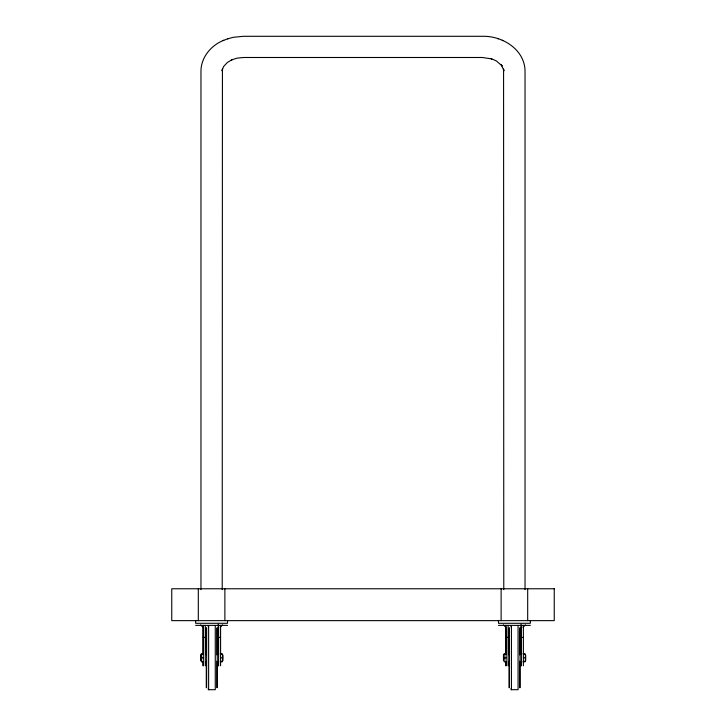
<?xml version="1.0" encoding="UTF-8"?>
<svg xmlns="http://www.w3.org/2000/svg" width="726" height="726" viewBox="0 0 726 726"><rect width="100%" height="100%" fill="white"/><g stroke="black" fill="none" stroke-linecap="round" stroke-linejoin="round"><path stroke-width="1.09" d="M220.232 627.282L222.619 624.886M523.038 627.282L525.424 624.886M223.771 40.293C211.311 45.13 201.147 57.109 200.966 70.83L200.966 589.657M227.746 38.814L233.273 37.307L243.228 36.3L482.772 36.3C502.437 35.828 524.644 49.522 525.034 70.83L525.034 589.657M222.918 40.62L228.391 38.569M195.657 625.376L227.528 625.376M498.472 625.376L530.343 625.376M203.316 637.364L205.304 637.364M218.59 637.364L220.577 637.364M506.122 637.364L508.118 637.364M521.395 637.364L523.392 637.364M203.316 653.799L201.32 653.799L201.32 661.849L203.316 661.849M220.232 653.799L222.22 653.799M506.122 653.799L504.134 653.799L504.134 661.849L506.122 661.849M523.038 653.799L525.034 653.799M200.966 654.371L202.962 654.371L202.962 627.282L200.576 624.886M220.577 654.371L222.573 654.371L222.573 661.277L220.577 661.277M503.78 654.371L505.768 654.371L505.768 627.282L503.381 624.886M523.392 654.371L525.379 654.371L525.379 661.277L523.392 661.277M201.32 657.829L203.316 657.829M220.577 657.829L222.573 657.829M504.134 657.829L506.122 657.829M523.392 657.829L525.379 657.829M220.232 661.849L222.22 661.849M523.038 661.849L525.034 661.849M497.609 38.569L498.254 38.814M502.229 40.293L503.082 40.62M530.343 620.639L530.343 623.298L498.472 623.298L498.472 620.639M527.684 588.768L527.684 620.639M525.697 655.17L525.697 660.478M523.392 625.376L523.392 665.796M521.395 625.376L521.395 665.796M521.041 624.287L521.041 654.435M521.041 661.813L521.041 665.796M520.07 627.945L520.07 687.703M519.716 627.945L519.716 654.906M519.716 661.232L519.716 687.703M518.074 625.948L518.074 689.7L511.086 689.7L511.086 688.611M511.44 625.948L511.44 689.7M511.086 625.948L511.086 627.037M509.443 627.945L509.443 687.703M509.089 627.945L509.089 654.906M509.089 661.232L509.089 687.703M508.118 625.376L508.118 665.796M506.122 625.376L506.122 665.796M505.768 661.813L505.768 665.796M503.78 589.657L503.572 68.988L503.935 70.749L501.23 64.687L502.147 65.948L496.321 60.902L491.203 58.661L491.847 58.906L482.282 57.49L243.718 57.49L237.166 58.125L231.295 59.977L232.148 59.659L227.456 62.391L223.526 66.611L222.065 70.749L222.428 68.988L222.22 589.657M503.472 655.17L503.472 660.478M501.122 588.768L501.122 620.639M227.528 620.639L227.528 623.298L195.657 623.298L195.657 620.639M224.879 588.768L224.879 620.639M222.882 655.17L222.882 660.478M220.577 625.376L220.577 665.796M218.59 625.376L218.59 665.796M218.236 624.287L218.236 654.435M218.236 661.813L218.236 665.796M217.256 627.945L217.256 687.703M216.911 627.945L216.911 654.906M216.911 661.232L216.911 687.703M215.268 625.948L215.268 689.7L208.271 689.7L208.271 688.611M208.625 625.948L208.625 689.7M208.271 625.948L208.271 627.037M206.638 627.945L206.638 687.703M206.284 627.945L206.284 654.906M206.284 661.232L206.284 687.703M205.304 625.376L205.304 665.796M203.316 625.376L203.316 665.796M202.962 661.813L202.962 665.796M200.657 655.17L200.657 660.478M198.316 588.768L198.316 620.639M554.247 588.768L171.753 588.768L171.753 620.639L554.247 620.639L554.247 588.768"/></g></svg>
